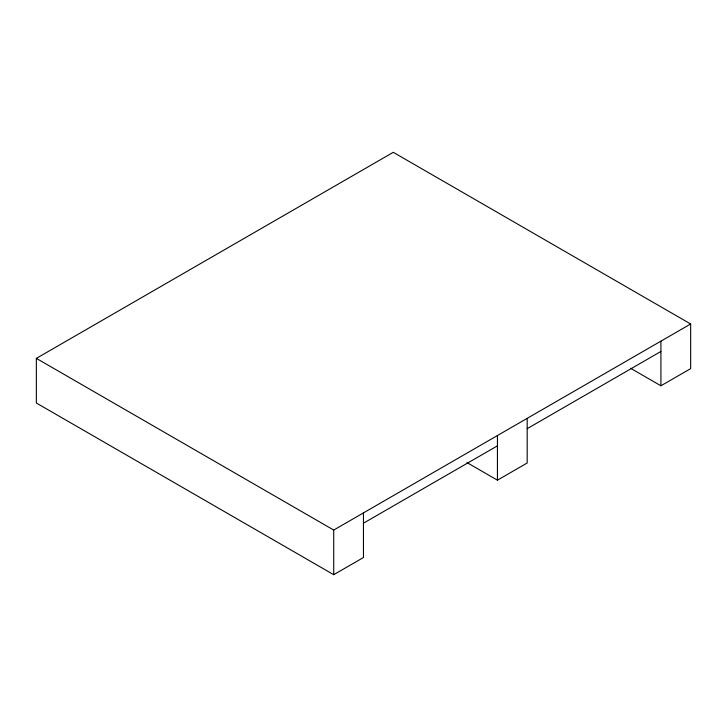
<?xml version="1.0" encoding="UTF-8"?>
<svg xmlns="http://www.w3.org/2000/svg" width="727" height="727" viewBox="0 0 727 727"><rect width="100%" height="100%" fill="white"/><g stroke="black" fill="none" stroke-linecap="round" stroke-linejoin="round"><path stroke-width="1.09" d="M363.455 512.889L363.455 557.527L333.72 574.693L36.35 403.012L36.35 358.375L393.28 152.306L690.65 323.988L690.65 368.625L660.916 385.792L630.491 368.225M36.35 358.375L333.72 530.056L690.65 323.988M363.455 523.195L497.441 445.833M527.184 428.666L660.916 351.459M467.016 462.608L497.441 480.174L527.184 463.008L527.184 418.361M660.916 341.154L660.916 385.792M497.441 435.537L497.441 480.174M333.72 530.056L333.72 574.693"/></g></svg>
